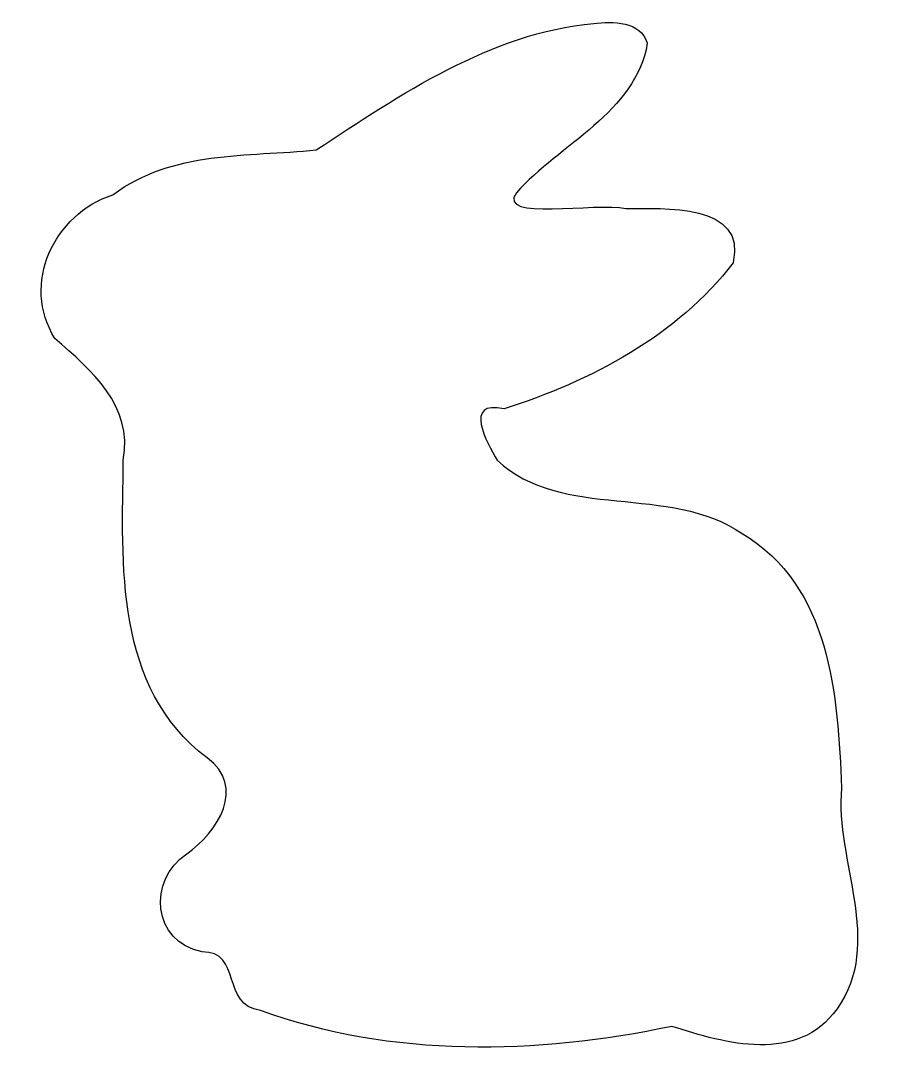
# Model space of a CAD drawing. Header units: centimetres. Extents: x -2.57 to 1.41, y -2.73 to 2.08.
import ezdxf

# ---------------------------------------------------------------- set-up
doc = ezdxf.new("R2010")
doc.units = ezdxf.units.CM
doc.header["$MEASUREMENT"] = 0
doc.layers.add('Layer 1', color=7, linetype='Continuous')

msp = doc.modelspace()

# ---------------------------------------------------------------- linework, layer by layer
at = {"layer": 'Layer 1', "color": 250}
msp.add_open_spline([(0.0687, 2.0639), (-0.40817, 2.01804), (-0.82129, 1.73686), (-1.20881, 1.48088), (-1.20881, 1.48088), (-1.52825, 1.4487), (-1.87054, 1.47909), (-2.14585, 1.27449), (-2.14585, 1.27449), (-2.4184, 1.18471), (-2.56957, 0.86334), (-2.4125, 0.61163), (-2.4125, 0.61163), (-2.24403, 0.4646), (-2.05269, 0.30558), (-2.09764, 0.05121), (-2.09764, 0.05121), (-2.1039, -0.42673), (-2.14017, -0.99734), (-1.71198, -1.3197), (-1.71198, -1.3197), (-1.5302, -1.45132), (-1.6621, -1.6627), (-1.80538, -1.7611), (-1.80538, -1.7611), (-1.98795, -1.88199), (-1.96402, -2.16872), (-1.73457, -2.21305), (-1.73457, -2.21305), (-1.54966, -2.21109), (-1.64718, -2.46002), (-1.46641, -2.48271), (-1.46641, -2.48271), (-0.86356, -2.70332), (-0.1895, -2.6874), (0.42877, -2.55653), (0.42877, -2.55653), (0.67569, -2.63646), (1.00894, -2.73052), (1.18955, -2.47518), (1.18955, -2.47518), (1.40654, -2.17255), (1.17875, -1.79387), (1.21045, -1.4584), (1.21045, -1.4584), (1.19399, -1.03427), (1.16061, -0.5272), (0.75267, -0.28624), (0.75267, -0.28624), (0.41859, -0.0554), (-0.0776, -0.22761), (-0.3757, 0.05122), (-0.3757, 0.05122), (-0.42227, 0.13223), (-0.53553, 0.3314), (-0.34406, 0.28774), (-0.34406, 0.28774), (0.05177, 0.41476), (0.45839, 0.62575), (0.71049, 0.96115), (0.71049, 0.96115), (0.77877, 1.23682), (0.38534, 1.21058), (0.21636, 1.21123), (0.21636, 1.21123), (0.08067, 1.24129), (-0.38208, 1.15128), (-0.28681, 1.28354), (-0.28681, 1.28354), (-0.09026, 1.50536), (0.26323, 1.65527), (0.31579, 1.97201), (0.31579, 1.97201), (0.28586, 2.07549), (0.15442, 2.07285), (0.06872, 2.06391), (0.06872, 2.06391), (0.06872, 2.06391), (0.0687, 2.0639), (0.0687, 2.0639)], degree=3, knots=[0, 0, 0, 0, 0.047619, 0.047619, 0.047619, 0.047619, 0.0952381, 0.0952381, 0.0952381, 0.0952381, 0.1428571, 0.1428571, 0.1428571, 0.1428571, 0.1904762, 0.1904762, 0.1904762, 0.1904762, 0.2380952, 0.2380952, 0.2380952, 0.2380952, 0.2857143, 0.2857143, 0.2857143, 0.2857143, 0.3333333, 0.3333333, 0.3333333, 0.3333333, 0.3809524, 0.3809524, 0.3809524, 0.3809524, 0.4285714, 0.4285714, 0.4285714, 0.4285714, 0.4761905, 0.4761905, 0.4761905, 0.4761905, 0.5238095, 0.5238095, 0.5238095, 0.5238095, 0.5714286, 0.5714286, 0.5714286, 0.5714286, 0.6190476, 0.6190476, 0.6190476, 0.6190476, 0.6666667, 0.6666667, 0.6666667, 0.6666667, 0.7142857, 0.7142857, 0.7142857, 0.7142857, 0.7619048, 0.7619048, 0.7619048, 0.7619048, 0.8095238, 0.8095238, 0.8095238, 0.8095238, 0.8571429, 0.8571429, 0.8571429, 0.8571429, 0.9047619, 0.9047619, 0.9047619, 0.9047619, 1, 1, 1, 1], dxfattribs=at)

doc.saveas('drawing.dxf')
